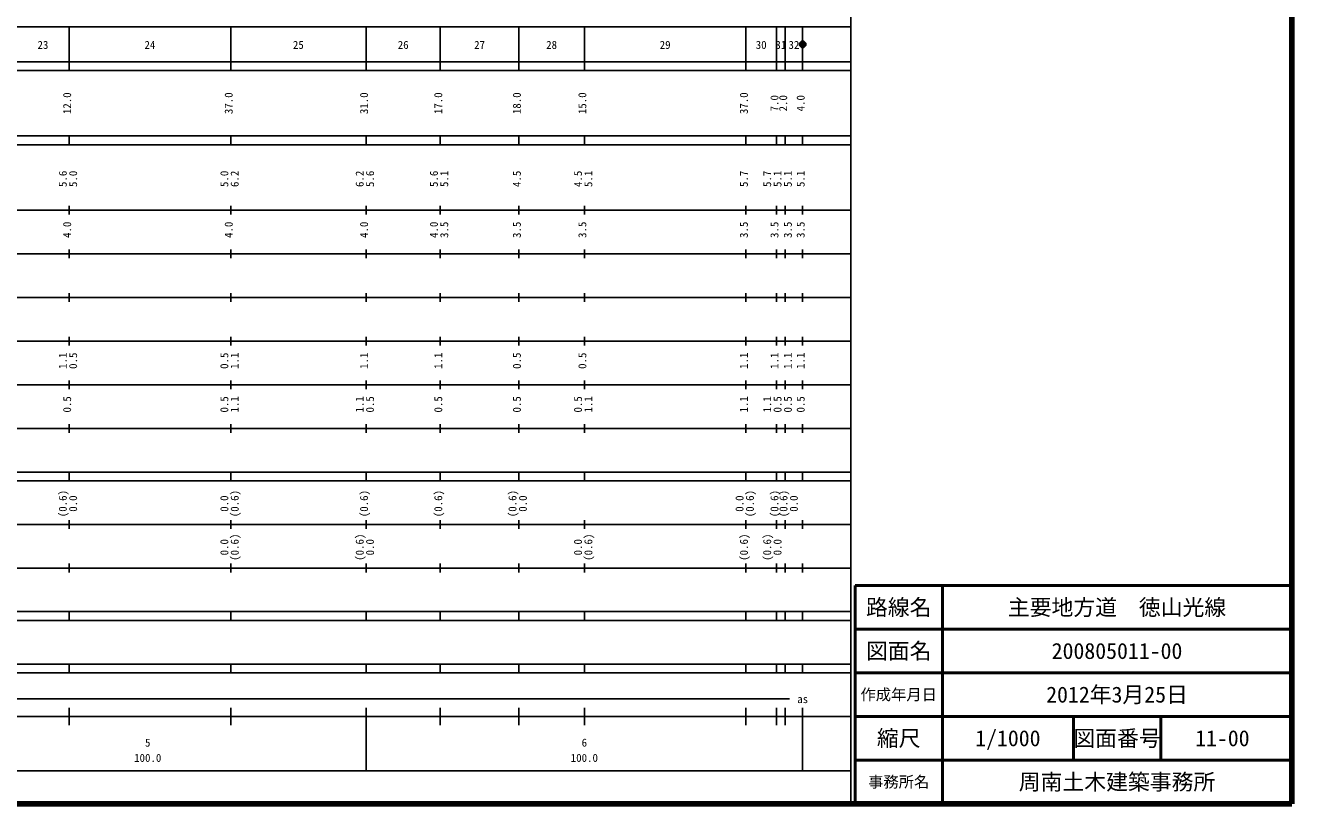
# Model space of a CAD drawing. Units: millimetres on the paper, enlarged 1000 times. Extents: x 40000 to 680000, y 20000 to 380000.
# Drawn here: x 389965 to 680000, y 20000 to 198357 of the extents above; entities that cross this region are included whole.
import ezdxf
from ezdxf.enums import TextEntityAlignment as Align

# ---------------------------------------------------------------- set-up
doc = ezdxf.new("R2010")
doc.units = ezdxf.units.MM
doc.header["$LTSCALE"] = 1000
for name, color, linetype, lineweight in [('M-TTL', 2, 'Continuous', 140), ('M-TTL-BAND', 7, 'Continuous', 25), ('M-TTL-FRAM', 2, 'Continuous', 50), ('M-TTL-LINE', 7, 'Continuous', 50)]:
    doc.layers.add(name, color=color, linetype=linetype, lineweight=lineweight)
doc.layers.add('M-TTL-TXT', color=7, linetype='Continuous')
doc.styles.add('ＭＳ ゴシック', font='')
doc.styles.get('ＭＳ ゴシック').set_extended_font_data('MS Gothic')

msp = doc.modelspace()

# ---------------------------------------------------------------- hatches: boundary and pattern name
at = {"layer": 'M-TTL-BAND'}
msp.add_hatch(color=256, dxfattribs=at).paths.add_polyline_path([(568750, 194000, 1), (567250, 194000, 1)])

# ---------------------------------------------------------------- linework, layer by layer
at = {"layer": 'M-TTL'}
for p, q in [((680000, 20000), (680000, 380000)), ((40000, 20000), (680000, 20000))]:
    msp.add_line(p, q, dxfattribs=at)
at = {"layer": 'M-TTL-BAND'}
for p, q in [((579000, 20000), (579000, 370000)), ((68000, 198000), (579000, 198000)), ((400000, 188000), (400000, 198000)), ((437000, 188000), (437000, 198000)), ((468000, 188000), (468000, 198000)), ((485000, 188000), (485000, 198000)), ((503000, 188000), (503000, 198000)), ((518000, 188000), (518000, 198000)), ((555000, 188000), (555000, 198000)), ((562000, 188000), (562000, 198000)), ((564000, 188000), (564000, 198000)), ((568000, 188000), (568000, 198000)), ((40000, 190000), (579000, 190000)), ((40000, 188000), (579000, 188000)), ((40000, 173000), (579000, 173000)), ((400000, 171000), (400000, 173000)), ((437000, 171000), (437000, 173000)), ((468000, 171000), (468000, 173000)), ((485000, 171000), (485000, 173000)), ((503000, 171000), (503000, 173000)), ((518000, 171000), (518000, 173000)), ((555000, 171000), (555000, 173000)), ((562000, 171000), (562000, 173000)), ((564000, 171000), (564000, 173000)), ((568000, 171000), (568000, 173000)), ((40000, 171000), (579000, 171000)), ((400000, 155000), (400000, 157000)), ((437000, 155000), (437000, 157000)), ((468000, 155000), (468000, 157000)), ((485000, 155000), (485000, 157000)), ((503000, 155000), (503000, 157000)), ((518000, 155000), (518000, 157000)), ((555000, 155000), (555000, 157000)), ((562000, 155000), (562000, 157000)), ((564000, 155000), (564000, 157000)), ((568000, 155000), (568000, 157000)), ((40000, 156000), (579000, 156000)), ((46000, 146000), (579000, 146000)), ((400000, 145000), (400000, 147000)), ((437000, 145000), (437000, 147000)), ((468000, 145000), (468000, 147000)), ((485000, 145000), (485000, 147000)), ((503000, 145000), (503000, 147000)), ((518000, 145000), (518000, 147000)), ((555000, 145000), (555000, 147000)), ((562000, 145000), (562000, 147000)), ((564000, 145000), (564000, 147000)), ((568000, 145000), (568000, 147000)), ((400000, 135000), (400000, 137000)), ((437000, 135000), (437000, 137000)), ((468000, 135000), (468000, 137000)), ((485000, 135000), (485000, 137000)), ((503000, 135000), (503000, 137000)), ((518000, 135000), (518000, 137000)), ((555000, 135000), (555000, 137000)), ((562000, 135000), (562000, 137000)), ((564000, 135000), (564000, 137000)), ((568000, 135000), (568000, 137000)), ((52000, 136000), (579000, 136000)), ((46000, 126000), (579000, 126000)), ((400000, 125000), (400000, 127000)), ((437000, 125000), (437000, 127000)), ((468000, 125000), (468000, 127000)), ((485000, 125000), (485000, 127000)), ((503000, 125000), (503000, 127000)), ((518000, 125000), (518000, 127000)), ((555000, 125000), (555000, 127000)), ((562000, 125000), (562000, 127000)), ((564000, 125000), (564000, 127000)), ((568000, 125000), (568000, 127000)), ((400000, 115000), (400000, 117000)), ((437000, 115000), (437000, 117000)), ((468000, 115000), (468000, 117000)), ((485000, 115000), (485000, 117000)), ((503000, 115000), (503000, 117000)), ((518000, 115000), (518000, 117000)), ((555000, 115000), (555000, 117000)), ((562000, 115000), (562000, 117000)), ((564000, 115000), (564000, 117000)), ((568000, 115000), (568000, 117000)), ((52000, 116000), (579000, 116000)), ((46000, 106000), (579000, 106000)), ((400000, 105000), (400000, 107000)), ((437000, 105000), (437000, 107000)), ((468000, 105000), (468000, 107000)), ((485000, 105000), (485000, 107000)), ((503000, 105000), (503000, 107000)), ((518000, 105000), (518000, 107000)), ((555000, 105000), (555000, 107000)), ((562000, 105000), (562000, 107000)), ((564000, 105000), (564000, 107000)), ((568000, 105000), (568000, 107000)), ((40000, 96000), (579000, 96000)), ((400000, 94000), (400000, 96000)), ((437000, 94000), (437000, 96000)), ((468000, 94000), (468000, 96000)), ((485000, 94000), (485000, 96000)), ((503000, 94000), (503000, 96000)), ((518000, 94000), (518000, 96000)), ((555000, 94000), (555000, 96000)), ((562000, 94000), (562000, 96000)), ((564000, 94000), (564000, 96000)), ((568000, 94000), (568000, 96000)), ((40000, 94000), (579000, 94000)), ((400000, 83000), (400000, 85000)), ((437000, 83000), (437000, 85000)), ((468000, 83000), (468000, 85000)), ((485000, 83000), (485000, 85000)), ((503000, 83000), (503000, 85000)), ((518000, 83000), (518000, 85000)), ((555000, 83000), (555000, 85000)), ((562000, 83000), (562000, 85000)), ((564000, 83000), (564000, 85000)), ((568000, 83000), (568000, 85000)), ((49000, 84000), (579000, 84000)), ((40000, 74000), (579000, 74000)), ((400000, 73000), (400000, 75000)), ((437000, 73000), (437000, 75000)), ((468000, 73000), (468000, 75000)), ((485000, 73000), (485000, 75000)), ((503000, 73000), (503000, 75000)), ((518000, 73000), (518000, 75000)), ((555000, 73000), (555000, 75000)), ((562000, 73000), (562000, 75000)), ((564000, 73000), (564000, 75000)), ((568000, 73000), (568000, 75000)), ((40000, 64000), (579000, 64000)), ((400000, 62000), (400000, 64000)), ((437000, 62000), (437000, 64000)), ((468000, 62000), (468000, 64000)), ((485000, 62000), (485000, 64000)), ((503000, 62000), (503000, 64000)), ((518000, 62000), (518000, 64000)), ((555000, 62000), (555000, 64000)), ((562000, 62000), (562000, 64000)), ((564000, 62000), (564000, 64000)), ((568000, 62000), (568000, 64000)), ((40000, 62000), (579000, 62000)), ((40000, 52000), (579000, 52000)), ((40000, 50000), (579000, 50000)), ((400000, 50000), (400000, 52000)), ((437000, 50000), (437000, 52000)), ((468000, 50000), (468000, 52000)), ((485000, 50000), (485000, 52000)), ((503000, 50000), (503000, 52000)), ((518000, 50000), (518000, 52000)), ((555000, 50000), (555000, 52000)), ((562000, 50000), (562000, 52000)), ((564000, 50000), (564000, 52000)), ((568000, 50000), (568000, 52000)), ((284500, 44000), (565000, 44000)), ((400000, 38000), (400000, 42000)), ((437000, 38000), (437000, 42000)), ((468000, 27500), (468000, 42000)), ((485000, 38000), (485000, 42000)), ((503000, 38000), (503000, 42000)), ((518000, 38000), (518000, 42000)), ((555000, 38000), (555000, 42000)), ((562000, 38000), (562000, 42000)), ((564000, 38000), (564000, 42000)), ((568000, 27500), (568000, 42000)), ((40000, 40000), (579000, 40000)), ((68000, 27500), (579000, 27500))]:
    msp.add_line(p, q, dxfattribs=at)
msp.add_lwpolyline([(568750, 194000, 1), (567250, 194000, 1)], format="xyb", close=True, dxfattribs=at)
at = {"layer": 'M-TTL-FRAM'}
for p, q in [((680000, 70000), (580000, 70000)), ((580000, 70000), (580000, 20000))]:
    msp.add_line(p, q, dxfattribs=at)
at = {"layer": 'M-TTL-LINE'}
for p, q in [((600000, 70000), (600000, 20000)), ((680000, 60000), (580000, 60000)), ((680000, 50000), (580000, 50000)), ((680000, 40000), (580000, 40000)), ((630000, 40000), (630000, 30000)), ((650000, 40000), (650000, 30000)), ((680000, 30000), (580000, 30000))]:
    msp.add_line(p, q, dxfattribs=at)

# ---------------------------------------------------------------- texts
at = {"layer": 'M-TTL-BAND', "style": 'ＭＳ ゴシック'}
for s, p in [('23', (394000, 192405)), ('24', (418500, 192405)), ('25', (452500, 192405)), ('26', (476500, 192405)), ('27', (494000, 192405)), ('28', (510500, 192405)), ('29', (536500, 192405)), ('30', (558500, 192405)), ('31', (563000, 192405)), ('32', (566000, 192405)), ('as', (568000, 42500)), ('5', (418000, 32523)), ('6', (518000, 32523)), ('100.0', (418000, 29033)), ('100.0', (518000, 29033))]:
    msp.add_text(s, height=1833, dxfattribs=at).set_placement(p, align=Align.BOTTOM_CENTER)
for s, p in [('12.0', (401000, 180500)), ('37.0', (438000, 180500)), ('31.0', (469000, 180500)), ('17.0', (486000, 180500)), ('18.0', (504000, 180500)), ('15.0', (519000, 180500)), ('37.0', (556000, 180500)), ('7.0', (563000, 180500)), ('2.0', (565000, 180500)), ('4.0', (569000, 180500)), ('5.6', (400000, 163174)), ('5.0', (402370, 163174)), ('5.0', (437000, 163174)), ('6.2', (439370, 163174)), ('6.2', (468000, 163174)), ('5.6', (470370, 163174)), ('5.6', (485000, 163174)), ('5.1', (487370, 163174)), ('4.5', (504000, 163174)), ('4.5', (518000, 163174)), ('5.1', (520370, 163174)), ('5.7', (556000, 163174)), ('5.7', (561332, 163174)), ('5.1', (563702, 163174)), ('5.1', (566063, 163174)), ('5.1', (569000, 163174)), ('4.0', (401000, 151500)), ('4.0', (438000, 151500)), ('4.0', (469000, 151500)), ('4.0', (485000, 151500)), ('3.5', (487370, 151500)), ('3.5', (504000, 151500)), ('3.5', (519000, 151500)), ('3.5', (556000, 151500)), ('3.5', (563000, 151500)), ('3.5', (566063, 151500)), ('3.5', (569000, 151500)), ('1.1', (400000, 121500)), ('0.5', (402370, 121500)), ('0.5', (437000, 121500)), ('1.1', (439370, 121500)), ('1.1', (469000, 121500)), ('1.1', (486000, 121500)), ('0.5', (504000, 121500)), ('0.5', (519000, 121500)), ('1.1', (556000, 121500)), ('1.1', (563000, 121500)), ('1.1', (566063, 121500)), ('1.1', (569000, 121500)), ('0.5', (401000, 111500)), ('0.5', (437000, 111500)), ('1.1', (439370, 111500)), ('1.1', (468000, 111500)), ('0.5', (470370, 111500)), ('0.5', (486000, 111500)), ('0.5', (504000, 111500)), ('0.5', (518000, 111500)), ('1.1', (520370, 111500)), ('1.1', (556000, 111500)), ('1.1', (561332, 111500)), ('0.5', (563702, 111500)), ('0.5', (566063, 111500)), ('0.5', (569000, 111500)), ('(0.6)', (400000, 88764)), ('0.0', (402370, 88764)), ('0.0', (437000, 88764)), ('(0.6)', (439370, 88764)), ('(0.6)', (469000, 88764)), ('(0.6)', (486000, 88764)), ('(0.6)', (503000, 88764)), ('0.0', (505370, 88764)), ('0.0', (555000, 88764)), ('(0.6)', (557370, 88764)), ('(0.6)', (563000, 88764)), ('(0.6)', (565063, 88764)), ('0.0', (567433, 88764)), ('(0.6)', (439370, 78764)), ('(0.6)', (468000, 78764)), ('(0.6)', (520370, 78764)), ('(0.6)', (556000, 78764)), ('(0.6)', (561332, 78764)), ('0.0', (437000, 78764)), ('0.0', (470370, 78764)), ('0.0', (518000, 78764)), ('0.0', (563702, 78764))]:
    msp.add_text(s, height=1833, rotation=90, dxfattribs=at).set_placement(p, align=Align.BOTTOM_CENTER)
at = {"layer": 'M-TTL-TXT', "style": 'ＭＳ ゴシック'}
for s, height, p in [('路線名', 3666, (590000, 65000)), ('路線名', 3666, (590000, 65000)), ('主要地方道\u3000徳山光線', 3666, (640000, 65000)), ('図面名', 3666, (590000, 55000)), ('図面名', 3666, (590000, 55000)), ('200805011-00', 3666, (640000, 55000)), ('作成年月日', 2566, (590000, 45000)), ('作成年月日', 2566, (590000, 45000)), ('2012年3月25日', 3666, (640000, 45000)), ('縮尺', 3666, (590000, 35000)), ('縮尺', 3666, (590000, 35000)), ('1/1000', 3666, (615000, 35000)), ('図面番号', 3666, (640000, 35000)), ('図面番号', 3666, (640000, 35000)), ('11-00', 3666, (664125, 35000)), ('事務所名', 2566, (590000, 25000)), ('事務所名', 2566, (590000, 25000)), ('周南土木建築事務所', 3666, (640000, 25000))]:
    msp.add_text(s, height=height, dxfattribs=at).set_placement(p, align=Align.MIDDLE_CENTER)

doc.saveas('drawing.dxf')
